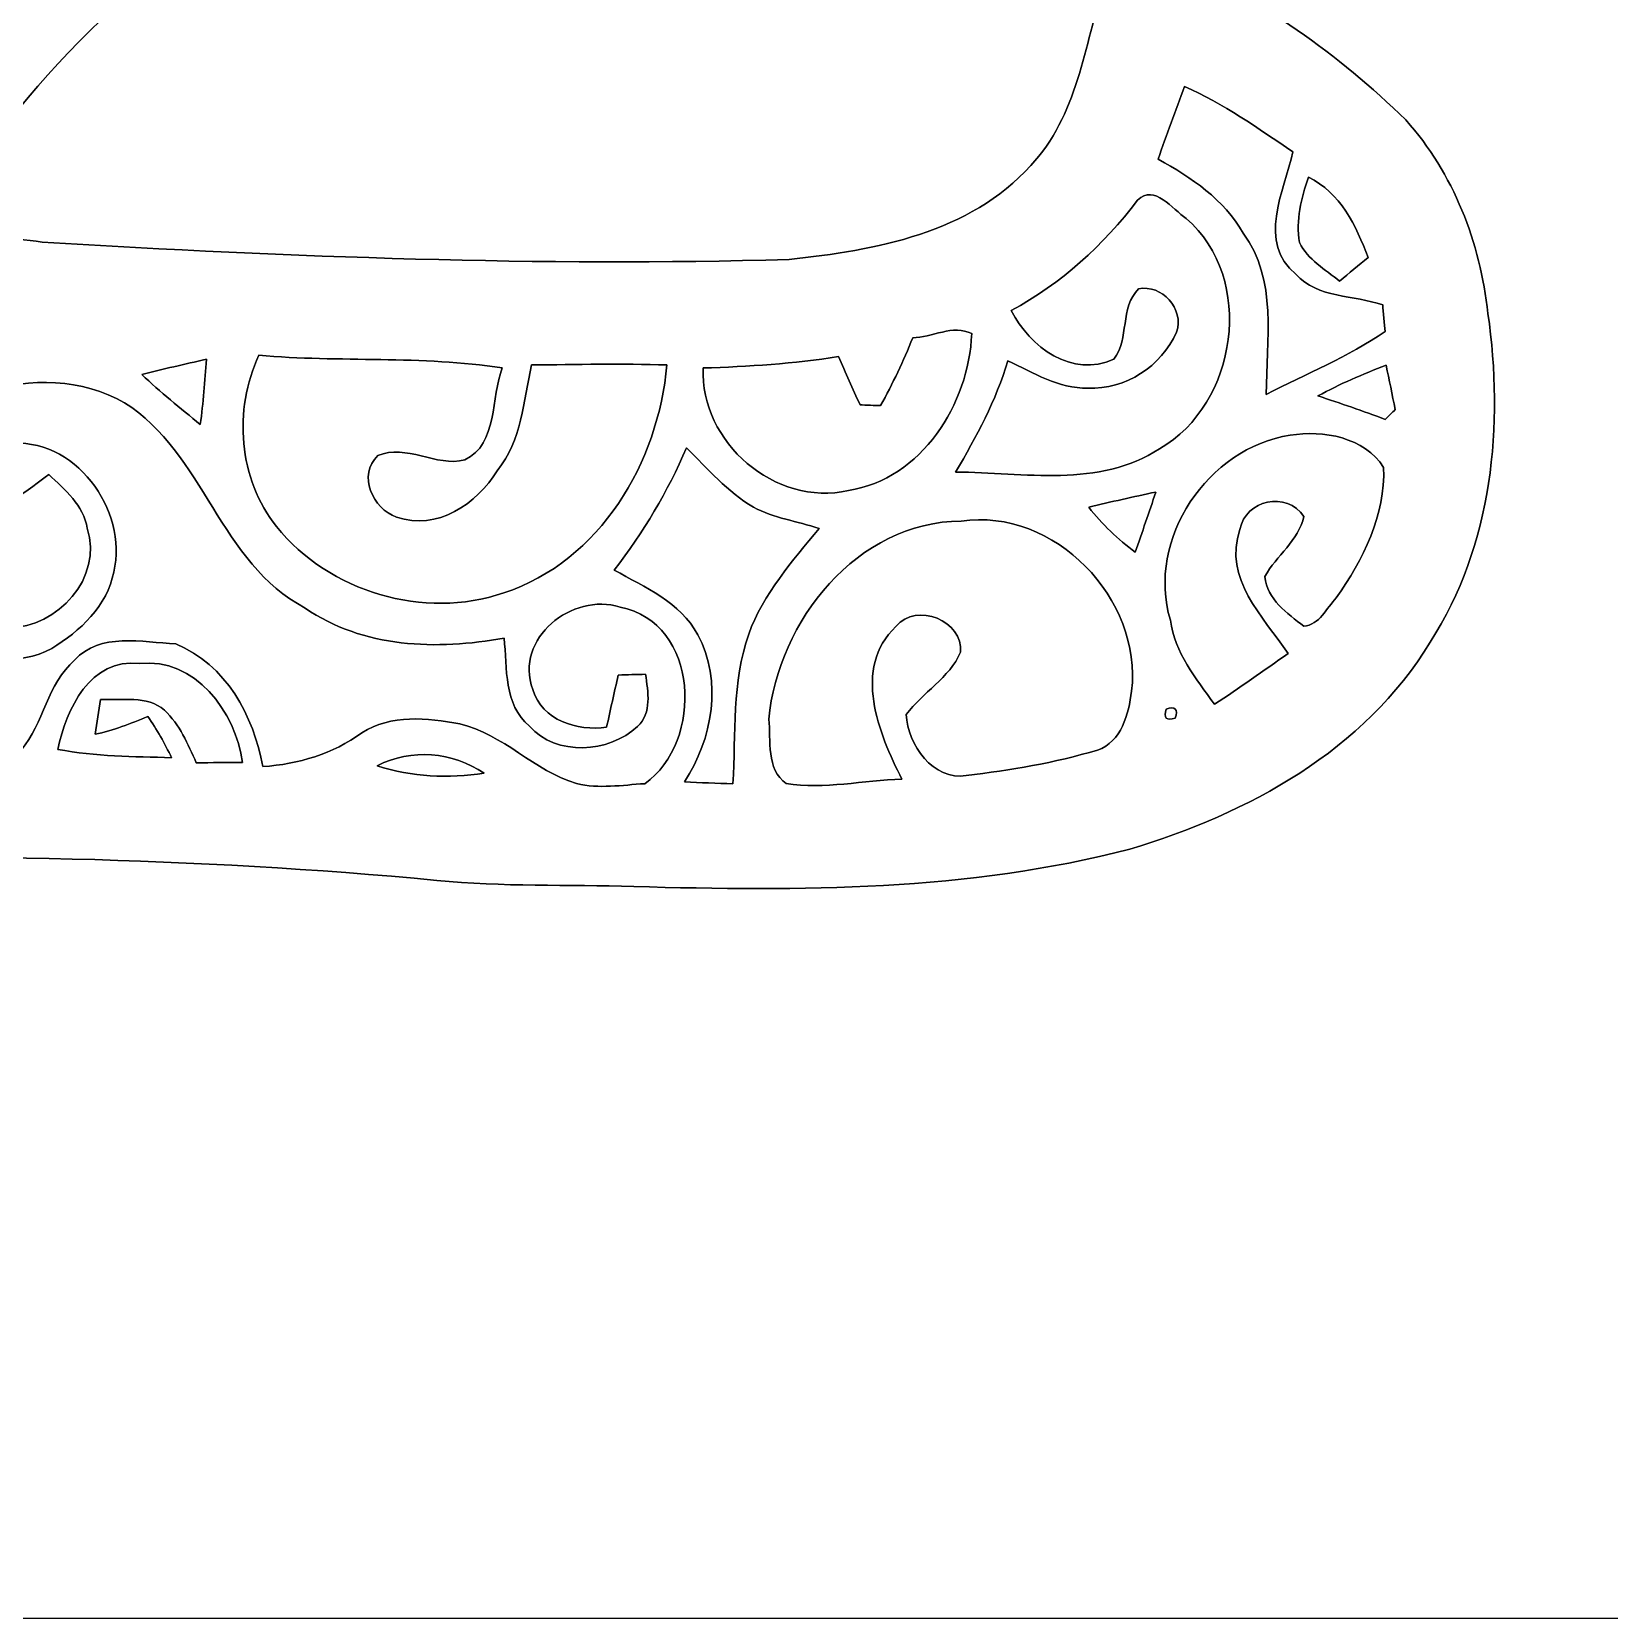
# Model space of a CAD drawing. Header units: centimetres. Extents: x -16.8 to 16.8, y -16.7 to 16.7.
# Drawn here: x -10.09 to 0, y -16.67 to -6.52 of the extents above; entities that cross this region are included whole.
import ezdxf

# ---------------------------------------------------------------- set-up
doc = ezdxf.new("R2010")
doc.units = ezdxf.units.CM
doc.header["$MEASUREMENT"] = 0
doc.layers.add('Layer 1', color=7, linetype='Continuous')

msp = doc.modelspace()

# ---------------------------------------------------------------- linework, layer by layer
at = {"layer": 'Layer 1', "color": 7}
for points, knots in [([(-16.77458, 16.66875), (-16.77458, 16.66875), (16.77458, 16.66875), (16.77458, 16.66875), (16.77458, 16.66875), (16.77458, 16.66875), (16.77458, -16.66875), (16.77458, -16.66875), (16.77458, -16.66875), (16.77458, -16.66875), (-16.77458, -16.66875), (-16.77458, -16.66875), (-16.77458, -16.66875), (-16.77458, -16.66875), (-16.77458, 16.66875), (-16.77458, 16.66875), (-16.77458, 16.66875), (-16.77458, 16.66875), (-16.77458, 16.66875), (-16.77458, 16.66875)], [0, 0, 0, 0, 0.16666667, 0.16666667, 0.16666667, 0.16666667, 0.33333333, 0.33333333, 0.33333333, 0.33333333, 0.5, 0.5, 0.5, 0.5, 0.66666667, 0.66666667, 0.66666667, 0.66666667, 1, 1, 1, 1]), ([(-9.17363, 12.02902), (-11.52701, 11.87521), (-13.87616, 10.7502), (-15.2594, 8.80251), (-15.2594, 8.80251), (-15.95508, 7.87541), (-16.31809, 6.70313), (-16.2627, 5.54531), (-16.2627, 5.54531), (-16.21825, 4.73322), (-16.11207, 3.90878), (-15.78998, 3.15524), (-15.78998, 3.15524), (-15.41427, 2.23696), (-14.74505, 1.43192), (-13.88039, 0.93804), (-13.88039, 0.93804), (-13.28914, 0.58032), (-12.57194, 0.47449), (-11.89108, 0.52917), (-11.89108, 0.52917), (-11.20281, 0.58914), (-10.51348, 0.79587), (-9.94516, 1.19698), (-9.94516, 1.19698), (-9.50948, 1.53564), (-9.10978, 1.94486), (-8.86707, 2.44581), (-8.86707, 2.44581), (-8.53017, 3.10833), (-8.58696, 3.89431), (-8.73407, 4.60058), (-8.73407, 4.60058), (-8.80286, 4.87327), (-8.85261, 5.16749), (-9.03852, 5.38974), (-9.03852, 5.38974), (-9.18457, 5.51815), (-9.42093, 5.43736), (-9.50595, 5.27368), (-9.50595, 5.27368), (-9.79029, 4.91278), (-10.13919, 4.54307), (-10.62002, 4.47887), (-10.62002, 4.47887), (-10.85709, 4.46687), (-11.13931, 4.40478), (-11.34039, 4.57059), (-11.34039, 4.57059), (-11.55982, 4.71946), (-11.6332, 4.99921), (-11.68964, 5.24263), (-11.68964, 5.24263), (-11.83076, 6.60788), (-10.57487, 7.82602), (-9.25548, 7.87365), (-9.25548, 7.87365), (-8.55204, 7.85989), (-7.84719, 7.70643), (-7.21748, 7.38787), (-7.21748, 7.38787), (-6.62164, 7.07672), (-6.06707, 6.63011), (-5.76756, 6.01521), (-5.76756, 6.01521), (-5.55237, 5.62998), (-5.45324, 5.18548), (-5.4804, 4.74486), (-5.4804, 4.74486), (-5.45747, 3.61774), (-5.76862, 2.47474), (-6.41244, 1.54411), (-6.41244, 1.54411), (-6.95466, 0.7306), (-7.59213, -0.02328), (-8.33579, -0.6604), (-8.33579, -0.6604), (-9.01947, -1.28834), (-9.74019, -1.87537), (-10.49126, -2.42147), (-10.49126, -2.42147), (-11.88403, -3.42583), (-13.24116, -4.5085), (-14.34783, -5.83071), (-14.34783, -5.83071), (-14.93696, -6.56484), (-15.47777, -7.35789), (-15.80868, -8.24512), (-15.80868, -8.24512), (-16.08949, -9.023), (-16.2119, -9.85202), (-16.23025, -10.67682), (-16.23025, -10.67682), (-16.22354, -11.02431), (-16.1484, -11.4046), (-15.88664, -11.65331), (-15.88664, -11.65331), (-15.78504, -11.75985), (-15.65734, -11.85721), (-15.50458, -11.86603), (-15.50458, -11.86603), (-14.39228, -11.90096), (-13.27997, -11.84698), (-12.16766, -11.82123), (-12.16766, -11.82123), (-10.6105, -11.77502), (-9.04981, -11.80324), (-7.49794, -11.94964), (-7.49794, -11.94964), (-7.07954, -11.99162), (-6.65798, -11.9761), (-6.23746, -11.98915), (-6.23746, -11.98915), (-5.17772, -12.01808), (-4.09893, -12.01984), (-3.06599, -11.74962), (-3.06599, -11.74962), (-2.31105, -11.52419), (-1.56386, -11.1192), (-1.14512, -10.42564), (-1.14512, -10.42564), (-0.74613, -9.80757), (-0.67275, -9.03746), (-0.77611, -8.32344), (-0.77611, -8.32344), (-0.82409, -7.87188), (-0.9966, -7.42703), (-1.30104, -7.0866), (-1.30104, -7.0866), (-1.73108, -6.66503), (-2.23379, -6.3186), (-2.7746, -6.05578), (-2.7746, -6.05578), (-2.94252, -5.97359), (-3.17288, -6.02686), (-3.23391, -6.21559), (-3.23391, -6.21559), (-3.35386, -6.61247), (-3.40395, -7.06332), (-3.70029, -7.37835), (-3.70029, -7.37835), (-4.08869, -7.80979), (-4.69477, -7.92162), (-5.24439, -7.97842), (-5.24439, -7.97842), (-6.83754, -8.02499), (-8.43209, -7.96219), (-10.02242, -7.86906), (-10.02242, -7.86906), (-10.22491, -7.82849), (-10.4648, -7.86694), (-10.64613, -7.75088), (-10.64613, -7.75088), (-10.18152, -6.81143), (-9.33379, -6.15174), (-8.54534, -5.49557), (-8.54534, -5.49557), (-6.93032, -4.16736), (-5.05636, -3.16971), (-3.55388, -1.70251), (-3.55388, -1.70251), (-2.64054, -0.81809), (-1.8602, 0.22684), (-1.38007, 1.41005), (-1.38007, 1.41005), (-0.9839, 2.44016), (-0.8763, 3.56306), (-0.95356, 4.65808), (-0.95356, 4.65808), (-1.02517, 5.49381), (-1.149, 6.33271), (-1.44921, 7.12011), (-1.44921, 7.12011), (-1.91558, 8.42081), (-2.71674, 9.62378), (-3.82799, 10.45951), (-3.82799, 10.45951), (-5.33435, 11.62897), (-7.28416, 12.13873), (-9.17363, 12.02902), (-9.17363, 12.02902), (-9.17363, 12.02902), (-9.17363, 12.02902), (-9.17363, 12.02902)], [0, 0, 0, 0, 0.0212766, 0.0212766, 0.0212766, 0.0212766, 0.04255319, 0.04255319, 0.04255319, 0.04255319, 0.06382979, 0.06382979, 0.06382979, 0.06382979, 0.08510638, 0.08510638, 0.08510638, 0.08510638, 0.10638298, 0.10638298, 0.10638298, 0.10638298, 0.12765957, 0.12765957, 0.12765957, 0.12765957, 0.14893617, 0.14893617, 0.14893617, 0.14893617, 0.17021277, 0.17021277, 0.17021277, 0.17021277, 0.19148936, 0.19148936, 0.19148936, 0.19148936, 0.21276596, 0.21276596, 0.21276596, 0.21276596, 0.23404255, 0.23404255, 0.23404255, 0.23404255, 0.25531915, 0.25531915, 0.25531915, 0.25531915, 0.27659574, 0.27659574, 0.27659574, 0.27659574, 0.29787234, 0.29787234, 0.29787234, 0.29787234, 0.31914894, 0.31914894, 0.31914894, 0.31914894, 0.34042553, 0.34042553, 0.34042553, 0.34042553, 0.36170213, 0.36170213, 0.36170213, 0.36170213, 0.38297872, 0.38297872, 0.38297872, 0.38297872, 0.40425532, 0.40425532, 0.40425532, 0.40425532, 0.42553191, 0.42553191, 0.42553191, 0.42553191, 0.44680851, 0.44680851, 0.44680851, 0.44680851, 0.46808511, 0.46808511, 0.46808511, 0.46808511, 0.4893617, 0.4893617, 0.4893617, 0.4893617, 0.5106383, 0.5106383, 0.5106383, 0.5106383, 0.53191489, 0.53191489, 0.53191489, 0.53191489, 0.55319149, 0.55319149, 0.55319149, 0.55319149, 0.57446809, 0.57446809, 0.57446809, 0.57446809, 0.59574468, 0.59574468, 0.59574468, 0.59574468, 0.61702128, 0.61702128, 0.61702128, 0.61702128, 0.63829787, 0.63829787, 0.63829787, 0.63829787, 0.65957447, 0.65957447, 0.65957447, 0.65957447, 0.68085106, 0.68085106, 0.68085106, 0.68085106, 0.70212766, 0.70212766, 0.70212766, 0.70212766, 0.72340426, 0.72340426, 0.72340426, 0.72340426, 0.74468085, 0.74468085, 0.74468085, 0.74468085, 0.76595745, 0.76595745, 0.76595745, 0.76595745, 0.78723404, 0.78723404, 0.78723404, 0.78723404, 0.80851064, 0.80851064, 0.80851064, 0.80851064, 0.82978723, 0.82978723, 0.82978723, 0.82978723, 0.85106383, 0.85106383, 0.85106383, 0.85106383, 0.87234043, 0.87234043, 0.87234043, 0.87234043, 0.89361702, 0.89361702, 0.89361702, 0.89361702, 0.91489362, 0.91489362, 0.91489362, 0.91489362, 0.93617021, 0.93617021, 0.93617021, 0.93617021, 0.95744681, 0.95744681, 0.95744681, 0.95744681, 1, 1, 1, 1]), ([(-2.71639, -6.87317), (-2.46733, -6.97936), (-2.2479, -7.14163), (-2.02283, -7.2898), (-2.02283, -7.2898), (-2.08174, -7.54168), (-2.25319, -7.87541), (-2.00413, -8.07191), (-2.00413, -8.07191), (-1.86337, -8.23066), (-1.63407, -8.20455), (-1.44886, -8.26982), (-1.44886, -8.26982), (-1.44498, -8.31215), (-1.43757, -8.39646), (-1.43369, -8.4388), (-1.43369, -8.4388), (-1.67005, -8.60249), (-1.93887, -8.71044), (-2.19357, -8.84202), (-2.19357, -8.84202), (-2.19181, -8.49771), (-2.12055, -8.10507), (-2.34209, -7.81121), (-2.34209, -7.81121), (-2.46309, -7.59319), (-2.67264, -7.45561), (-2.88431, -7.33778), (-2.88431, -7.33778), (-2.83316, -7.18114), (-2.77283, -7.02769), (-2.71639, -6.87317)], [0, 0, 0, 0, 0.11111111, 0.11111111, 0.11111111, 0.11111111, 0.22222222, 0.22222222, 0.22222222, 0.22222222, 0.33333333, 0.33333333, 0.33333333, 0.33333333, 0.44444444, 0.44444444, 0.44444444, 0.44444444, 0.55555556, 0.55555556, 0.55555556, 0.55555556, 0.66666667, 0.66666667, 0.66666667, 0.66666667, 0.77777778, 0.77777778, 0.77777778, 0.77777778, 1, 1, 1, 1]), ([(-3.0166, -7.60024), (-2.90865, -7.49194), (-2.79329, -7.65986), (-2.70581, -7.71596), (-2.70581, -7.71596), (-2.26025, -8.10331), (-2.37737, -8.90094), (-2.87549, -9.18951), (-2.87549, -9.18951), (-3.26214, -9.44033), (-3.74544, -9.34226), (-4.18006, -9.33838), (-4.18006, -9.33838), (-4.04671, -9.1119), (-3.92254, -8.88012), (-3.84563, -8.62718), (-3.84563, -8.62718), (-3.68124, -8.70197), (-3.52249, -8.80639), (-3.3341, -8.8011), (-3.3341, -8.8011), (-3.09351, -8.81415), (-2.86491, -8.6614), (-2.76719, -8.44444), (-2.76719, -8.44444), (-2.71674, -8.29204), (-2.86103, -8.13647), (-3.01025, -8.16645), (-3.01025, -8.16645), (-3.13126, -8.28816), (-3.06811, -8.48501), (-3.16794, -8.61589), (-3.16794, -8.61589), (-3.43394, -8.73901), (-3.70699, -8.53969), (-3.82411, -8.30545), (-3.82411, -8.30545), (-3.50591, -8.13329), (-3.23462, -7.88741), (-3.0166, -7.60024)], [0, 0, 0, 0, 0.09090909, 0.09090909, 0.09090909, 0.09090909, 0.18181818, 0.18181818, 0.18181818, 0.18181818, 0.27272727, 0.27272727, 0.27272727, 0.27272727, 0.36363636, 0.36363636, 0.36363636, 0.36363636, 0.45454545, 0.45454545, 0.45454545, 0.45454545, 0.54545455, 0.54545455, 0.54545455, 0.54545455, 0.63636364, 0.63636364, 0.63636364, 0.63636364, 0.72727273, 0.72727273, 0.72727273, 0.72727273, 0.81818182, 0.81818182, 0.81818182, 0.81818182, 1, 1, 1, 1]), ([(-1.92405, -7.45278), (-1.7205, -7.54874), (-1.61784, -7.76534), (-1.54164, -7.96572), (-1.54164, -7.96572), (-1.60302, -8.01546), (-1.66405, -8.06662), (-1.72473, -8.11742), (-1.72473, -8.11742), (-1.81716, -8.04369), (-1.92687, -7.97948), (-1.98191, -7.87082), (-1.98191, -7.87082), (-2.00589, -7.72689), (-1.96956, -7.58719), (-1.92405, -7.45278)], [0, 0, 0, 0, 0.2, 0.2, 0.2, 0.2, 0.4, 0.4, 0.4, 0.4, 0.6, 0.6, 0.6, 0.6, 1, 1, 1, 1]), ([(-4.45453, -8.47937), (-4.33423, -8.47866), (-4.19559, -8.39117), (-4.07741, -8.45326), (-4.07741, -8.45326), (-4.09504, -8.9027), (-4.39702, -9.38283), (-4.86586, -9.45621), (-4.86586, -9.45621), (-5.33365, -9.5631), (-5.81519, -9.14753), (-5.79508, -8.67269), (-5.79508, -8.67269), (-5.5051, -8.66457), (-5.21511, -8.64447), (-4.92831, -8.59966), (-4.92831, -8.59966), (-4.88421, -8.70232), (-4.84082, -8.80745), (-4.79108, -8.9087), (-4.79108, -8.9087), (-4.75827, -8.90976), (-4.69265, -8.91222), (-4.65984, -8.91364), (-4.65984, -8.91364), (-4.58258, -8.77288), (-4.51379, -8.62824), (-4.45453, -8.47937)], [0, 0, 0, 0, 0.125, 0.125, 0.125, 0.125, 0.25, 0.25, 0.25, 0.25, 0.375, 0.375, 0.375, 0.375, 0.5, 0.5, 0.5, 0.5, 0.625, 0.625, 0.625, 0.625, 0.75, 0.75, 0.75, 0.75, 1, 1, 1, 1]), ([(-9.38565, -8.71361), (-9.24807, -8.67974), (-9.11013, -8.64835), (-8.9722, -8.6173), (-8.9722, -8.6173), (-8.98243, -8.75559), (-8.9916, -8.89564), (-9.011, -9.03358), (-9.011, -9.03358), (-9.13906, -8.93022), (-9.26677, -8.82721), (-9.38565, -8.71361)], [0, 0, 0, 0, 0.25, 0.25, 0.25, 0.25, 0.5, 0.5, 0.5, 0.5, 1, 1, 1, 1]), ([(-8.63741, -8.59155), (-8.11953, -8.63706), (-7.59389, -8.59226), (-7.07954, -8.67269), (-7.07954, -8.67269), (-7.15292, -8.8579), (-7.10565, -9.15917), (-7.31943, -9.26112), (-7.31943, -9.26112), (-7.50253, -9.30769), (-7.69408, -9.15494), (-7.87506, -9.23325), (-7.87506, -9.23325), (-8.007, -9.35531), (-7.90857, -9.5758), (-7.75547, -9.62589), (-7.75547, -9.62589), (-7.49653, -9.71656), (-7.24253, -9.54193), (-7.11129, -9.32956), (-7.11129, -9.32956), (-6.95607, -9.1373), (-6.94302, -8.88471), (-6.89293, -8.65364), (-6.89293, -8.65364), (-6.60435, -8.65046), (-6.31543, -8.64482), (-6.0265, -8.65293), (-6.0265, -8.65293), (-6.08154, -9.27453), (-6.45195, -9.90741), (-7.06967, -10.11096), (-7.06967, -10.11096), (-7.58366, -10.28559), (-8.18409, -10.10708), (-8.52311, -9.68728), (-8.52311, -9.68728), (-8.76829, -9.38248), (-8.79793, -8.94115), (-8.63741, -8.59155)], [0, 0, 0, 0, 0.09090909, 0.09090909, 0.09090909, 0.09090909, 0.18181818, 0.18181818, 0.18181818, 0.18181818, 0.27272727, 0.27272727, 0.27272727, 0.27272727, 0.36363636, 0.36363636, 0.36363636, 0.36363636, 0.45454545, 0.45454545, 0.45454545, 0.45454545, 0.54545455, 0.54545455, 0.54545455, 0.54545455, 0.63636364, 0.63636364, 0.63636364, 0.63636364, 0.72727273, 0.72727273, 0.72727273, 0.72727273, 0.81818182, 0.81818182, 0.81818182, 0.81818182, 1, 1, 1, 1]), ([(-10.38931, -8.83673), (-10.10391, -8.72455), (-9.76348, -8.7436), (-9.49537, -8.89459), (-9.49537, -8.89459), (-8.98701, -9.21561), (-8.88506, -9.92258), (-8.34037, -10.20798), (-8.34037, -10.20798), (-7.96996, -10.46339), (-7.49688, -10.47962), (-7.0679, -10.39989), (-7.0679, -10.39989), (-7.04815, -10.59286), (-7.07108, -10.82534), (-6.90633, -10.96292), (-6.90633, -10.96292), (-6.73523, -11.15766), (-6.39551, -11.13684), (-6.21489, -10.96504), (-6.21489, -10.96504), (-6.12105, -10.87931), (-6.14786, -10.74279), (-6.16338, -10.63166), (-6.16338, -10.63166), (-6.22159, -10.63307), (-6.2798, -10.63484), (-6.33765, -10.63696), (-6.33765, -10.63696), (-6.36376, -10.74702), (-6.3881, -10.85921), (-6.41244, -10.97068), (-6.41244, -10.97068), (-6.60047, -10.99538), (-6.82484, -10.92941), (-6.88481, -10.72868), (-6.88481, -10.72868), (-7.00511, -10.40271), (-6.63187, -10.10497), (-6.32636, -10.20198), (-6.32636, -10.20198), (-5.81978, -10.30146), (-5.78838, -11.06311), (-6.16867, -11.33158), (-6.16867, -11.33158), (-6.31261, -11.33969), (-6.46218, -11.36544), (-6.60435, -11.33087), (-6.60435, -11.33087), (-6.87634, -11.25044), (-7.07249, -11.01337), (-7.35118, -10.94881), (-7.35118, -10.94881), (-7.55862, -10.90859), (-7.7911, -10.88849), (-7.97736, -11.00596), (-7.97736, -11.00596), (-8.16434, -11.14178), (-8.38235, -11.20528), (-8.61131, -11.22221), (-8.61131, -11.22221), (-8.67057, -10.89589), (-8.84555, -10.56922), (-9.16834, -10.43764), (-9.16834, -10.43764), (-9.38001, -10.42635), (-9.65271, -10.36285), (-9.81498, -10.541), (-9.81498, -10.541), (-9.98996, -10.69269), (-10.01254, -10.94422), (-10.15647, -11.11709), (-10.15647, -11.11709), (-10.36532, -11.19893), (-10.60309, -11.1319), (-10.82322, -11.14249), (-10.82322, -11.14249), (-10.73503, -10.93294), (-10.67153, -10.71351), (-10.64754, -10.48667), (-10.64754, -10.48667), (-10.42599, -10.5343), (-10.17164, -10.58228), (-9.96103, -10.46621), (-9.96103, -10.46621), (-9.78076, -10.35756), (-9.60473, -10.19351), (-9.56451, -9.97797), (-9.56451, -9.97797), (-9.46926, -9.57933), (-9.81922, -9.10414), (-10.24467, -9.15811), (-10.24467, -9.15811), (-10.38013, -9.18563), (-10.49161, -9.31192), (-10.41859, -9.46291), (-10.41859, -9.46291), (-10.29794, -9.6453), (-10.10003, -9.43469), (-9.98044, -9.35496), (-9.98044, -9.35496), (-9.87566, -9.44951), (-9.75783, -9.55111), (-9.73349, -9.69821), (-9.73349, -9.69821), (-9.63119, -10.01289), (-9.92399, -10.33321), (-10.23585, -10.33533), (-10.23585, -10.33533), (-10.60168, -10.35932), (-10.93576, -10.01148), (-10.91847, -9.64777), (-10.91847, -9.64777), (-10.9661, -9.29358), (-10.69446, -8.97643), (-10.38931, -8.83673)], [0, 0, 0, 0, 0.03333333, 0.03333333, 0.03333333, 0.03333333, 0.06666667, 0.06666667, 0.06666667, 0.06666667, 0.1, 0.1, 0.1, 0.1, 0.13333333, 0.13333333, 0.13333333, 0.13333333, 0.16666667, 0.16666667, 0.16666667, 0.16666667, 0.2, 0.2, 0.2, 0.2, 0.23333333, 0.23333333, 0.23333333, 0.23333333, 0.26666667, 0.26666667, 0.26666667, 0.26666667, 0.3, 0.3, 0.3, 0.3, 0.33333333, 0.33333333, 0.33333333, 0.33333333, 0.36666667, 0.36666667, 0.36666667, 0.36666667, 0.4, 0.4, 0.4, 0.4, 0.43333333, 0.43333333, 0.43333333, 0.43333333, 0.46666667, 0.46666667, 0.46666667, 0.46666667, 0.5, 0.5, 0.5, 0.5, 0.53333333, 0.53333333, 0.53333333, 0.53333333, 0.56666667, 0.56666667, 0.56666667, 0.56666667, 0.6, 0.6, 0.6, 0.6, 0.63333333, 0.63333333, 0.63333333, 0.63333333, 0.66666667, 0.66666667, 0.66666667, 0.66666667, 0.7, 0.7, 0.7, 0.7, 0.73333333, 0.73333333, 0.73333333, 0.73333333, 0.76666667, 0.76666667, 0.76666667, 0.76666667, 0.8, 0.8, 0.8, 0.8, 0.83333333, 0.83333333, 0.83333333, 0.83333333, 0.86666667, 0.86666667, 0.86666667, 0.86666667, 0.9, 0.9, 0.9, 0.9, 0.93333333, 0.93333333, 0.93333333, 0.93333333, 1, 1, 1, 1]), ([(-1.86337, -8.85119), (-1.72297, -8.77535), (-1.57621, -8.71185), (-1.42699, -8.65505), (-1.42699, -8.65505), (-1.40758, -8.74854), (-1.38853, -8.84343), (-1.36843, -8.93833), (-1.36843, -8.93833), (-1.3903, -8.95914), (-1.41146, -8.98066), (-1.43298, -9.00218), (-1.43298, -9.00218), (-1.57445, -8.9468), (-1.71979, -8.89988), (-1.86337, -8.85119)], [0, 0, 0, 0, 0.2, 0.2, 0.2, 0.2, 0.4, 0.4, 0.4, 0.4, 0.6, 0.6, 0.6, 0.6, 1, 1, 1, 1]), ([(-2.04047, -9.10272), (-1.82915, -9.06815), (-1.56598, -9.11578), (-1.44286, -9.30839), (-1.44286, -9.30839), (-1.43016, -9.61143), (-1.57515, -9.90141), (-1.7466, -10.14271), (-1.7466, -10.14271), (-1.80658, -10.20727), (-1.85455, -10.31628), (-1.95333, -10.32404), (-1.95333, -10.32404), (-2.05846, -10.2429), (-2.1904, -10.15153), (-2.20239, -10.00689), (-2.20239, -10.00689), (-2.12972, -9.87213), (-1.98614, -9.77724), (-1.95333, -9.62201), (-1.95333, -9.62201), (-2.06269, -9.45868), (-2.32728, -9.51583), (-2.36185, -9.70527), (-2.36185, -9.70527), (-2.47015, -10.02101), (-2.21403, -10.26054), (-2.05423, -10.49867), (-2.05423, -10.49867), (-2.21051, -10.60803), (-2.36538, -10.71951), (-2.52518, -10.82357), (-2.52518, -10.82357), (-2.64301, -10.65847), (-2.77989, -10.49408), (-2.80705, -10.28488), (-2.80705, -10.28488), (-2.96263, -9.76595), (-2.56681, -9.18281), (-2.04047, -9.10272)], [0, 0, 0, 0, 0.09090909, 0.09090909, 0.09090909, 0.09090909, 0.18181818, 0.18181818, 0.18181818, 0.18181818, 0.27272727, 0.27272727, 0.27272727, 0.27272727, 0.36363636, 0.36363636, 0.36363636, 0.36363636, 0.45454545, 0.45454545, 0.45454545, 0.45454545, 0.54545455, 0.54545455, 0.54545455, 0.54545455, 0.63636364, 0.63636364, 0.63636364, 0.63636364, 0.72727273, 0.72727273, 0.72727273, 0.72727273, 0.81818182, 0.81818182, 0.81818182, 0.81818182, 1, 1, 1, 1]), ([(-5.90091, -9.18316), (-5.76651, -9.31792), (-5.63845, -9.46397), (-5.4737, -9.56345), (-5.4737, -9.56345), (-5.34211, -9.63119), (-5.19395, -9.65412), (-5.05354, -9.69857), (-5.05354, -9.69857), (-5.22429, -9.90812), (-5.4102, -10.11661), (-5.50369, -10.37484), (-5.50369, -10.37484), (-5.60987, -10.68246), (-5.58624, -11.01196), (-5.60423, -11.33263), (-5.60423, -11.33263), (-5.70865, -11.32664), (-5.81096, -11.32734), (-5.91432, -11.31958), (-5.91432, -11.31958), (-5.73511, -11.04547), (-5.66914, -10.67541), (-5.82895, -10.37837), (-5.82895, -10.37837), (-5.94219, -10.16882), (-6.16691, -10.07639), (-6.36341, -9.96527), (-6.36341, -9.96527), (-6.17679, -9.72467), (-6.02156, -9.46221), (-5.90091, -9.18316)], [0, 0, 0, 0, 0.11111111, 0.11111111, 0.11111111, 0.11111111, 0.22222222, 0.22222222, 0.22222222, 0.22222222, 0.33333333, 0.33333333, 0.33333333, 0.33333333, 0.44444444, 0.44444444, 0.44444444, 0.44444444, 0.55555556, 0.55555556, 0.55555556, 0.55555556, 0.66666667, 0.66666667, 0.66666667, 0.66666667, 0.77777778, 0.77777778, 0.77777778, 0.77777778, 1, 1, 1, 1]), ([(-3.32881, -9.5631), (-3.18664, -9.52888), (-3.04341, -9.49713), (-2.90019, -9.46644), (-2.90019, -9.46644), (-2.94287, -9.5952), (-2.98732, -9.72291), (-3.03142, -9.85167), (-3.03142, -9.85167), (-3.14184, -9.76771), (-3.2445, -9.67317), (-3.32881, -9.5631)], [0, 0, 0, 0, 0.25, 0.25, 0.25, 0.25, 0.5, 0.5, 0.5, 0.5, 1, 1, 1, 1]), ([(-5.37492, -10.91953), (-5.31742, -10.293), (-4.80907, -9.65412), (-4.14443, -9.652), (-4.14443, -9.652), (-3.54824, -9.56486), (-2.9845, -10.14801), (-3.0547, -10.74067), (-3.0547, -10.74067), (-3.07481, -10.8839), (-3.11891, -11.06487), (-3.27343, -11.11638), (-3.27343, -11.11638), (-3.54683, -11.19822), (-3.8294, -11.2455), (-4.11233, -11.27831), (-4.11233, -11.27831), (-4.32118, -11.31605), (-4.48874, -11.07934), (-4.4958, -10.8899), (-4.4958, -10.8899), (-4.39244, -10.74737), (-4.21958, -10.65601), (-4.14867, -10.4902), (-4.14867, -10.4902), (-4.12891, -10.29159), (-4.43124, -10.16529), (-4.56212, -10.3251), (-4.56212, -10.3251), (-4.84293, -10.59568), (-4.67289, -11.00808), (-4.52402, -11.30194), (-4.52402, -11.30194), (-4.76956, -11.31111), (-5.01968, -11.36756), (-5.26415, -11.33016), (-5.26415, -11.33016), (-5.39256, -11.24126), (-5.36152, -11.04971), (-5.37492, -10.91953)], [0, 0, 0, 0, 0.09090909, 0.09090909, 0.09090909, 0.09090909, 0.18181818, 0.18181818, 0.18181818, 0.18181818, 0.27272727, 0.27272727, 0.27272727, 0.27272727, 0.36363636, 0.36363636, 0.36363636, 0.36363636, 0.45454545, 0.45454545, 0.45454545, 0.45454545, 0.54545455, 0.54545455, 0.54545455, 0.54545455, 0.63636364, 0.63636364, 0.63636364, 0.63636364, 0.72727273, 0.72727273, 0.72727273, 0.72727273, 0.81818182, 0.81818182, 0.81818182, 0.81818182, 1, 1, 1, 1]), ([(-9.92117, -11.11179), (-9.87002, -10.85709), (-9.71338, -10.52336), (-9.40047, -10.56358), (-9.40047, -10.56358), (-9.04663, -10.51842), (-8.78134, -10.87579), (-8.74183, -11.19576), (-8.74183, -11.19576), (-8.84026, -11.19611), (-8.93833, -11.19681), (-9.0364, -11.19787), (-9.0364, -11.19787), (-9.09144, -11.07899), (-9.14153, -10.95163), (-9.24066, -10.86167), (-9.24066, -10.86167), (-9.35143, -10.7629), (-9.5123, -10.801), (-9.64883, -10.79253), (-9.64883, -10.79253), (-9.66082, -10.86626), (-9.67281, -10.93999), (-9.6834, -11.01478), (-9.6834, -11.01478), (-9.56628, -10.99185), (-9.45621, -10.94599), (-9.34614, -10.90189), (-9.34614, -10.90189), (-9.28864, -10.9855), (-9.23819, -11.07369), (-9.19409, -11.16542), (-9.19409, -11.16542), (-9.43681, -11.15695), (-9.68199, -11.15871), (-9.92117, -11.11179)], [0, 0, 0, 0, 0.1, 0.1, 0.1, 0.1, 0.2, 0.2, 0.2, 0.2, 0.3, 0.3, 0.3, 0.3, 0.4, 0.4, 0.4, 0.4, 0.5, 0.5, 0.5, 0.5, 0.6, 0.6, 0.6, 0.6, 0.7, 0.7, 0.7, 0.7, 0.8, 0.8, 0.8, 0.8, 1, 1, 1, 1]), ([(-2.83386, -10.85391), (-2.77671, -10.83522), (-2.75696, -10.85462), (-2.7753, -10.91248), (-2.7753, -10.91248), (-2.83281, -10.93047), (-2.85256, -10.91106), (-2.83386, -10.85391)], [0, 0, 0, 0, 0.33333333, 0.33333333, 0.33333333, 0.33333333, 1, 1, 1, 1]), ([(-7.88, -11.21622), (-7.65881, -11.10368), (-7.39951, -11.12873), (-7.19455, -11.26419), (-7.19455, -11.26419), (-7.42315, -11.29771), (-7.66022, -11.29101), (-7.88, -11.21622)], [0, 0, 0, 0, 0.33333333, 0.33333333, 0.33333333, 0.33333333, 1, 1, 1, 1])]:
    msp.add_open_spline(points, degree=3, knots=knots, dxfattribs=at)
at = {"layer": 'Layer 1', "color": 251}
for points, knots in [([(-9.17363, 12.02902), (-7.28416, 12.13873), (-5.33435, 11.62897), (-3.82799, 10.45951), (-3.82799, 10.45951), (-2.71674, 9.62378), (-1.91558, 8.42081), (-1.44921, 7.12011), (-1.44921, 7.12011), (-1.149, 6.33271), (-1.02517, 5.49381), (-0.95356, 4.65808), (-0.95356, 4.65808), (-0.8763, 3.56306), (-0.9839, 2.44016), (-1.38007, 1.41005), (-1.38007, 1.41005), (-1.8602, 0.22684), (-2.64054, -0.81809), (-3.55388, -1.70251), (-3.55388, -1.70251), (-5.05636, -3.16971), (-6.93032, -4.16736), (-8.54534, -5.49557), (-8.54534, -5.49557), (-9.33379, -6.15174), (-10.18152, -6.81143), (-10.64613, -7.75088), (-10.64613, -7.75088), (-10.4648, -7.86694), (-10.22491, -7.82849), (-10.02242, -7.86906), (-10.02242, -7.86906), (-8.43209, -7.96219), (-6.83754, -8.02499), (-5.24439, -7.97842), (-5.24439, -7.97842), (-4.69477, -7.92162), (-4.08869, -7.80979), (-3.70029, -7.37835), (-3.70029, -7.37835), (-3.40395, -7.06332), (-3.35386, -6.61247), (-3.23391, -6.21559), (-3.23391, -6.21559), (-3.17288, -6.02686), (-2.94252, -5.97359), (-2.7746, -6.05578), (-2.7746, -6.05578), (-2.23379, -6.3186), (-1.73108, -6.66503), (-1.30104, -7.0866), (-1.30104, -7.0866), (-0.9966, -7.42703), (-0.82409, -7.87188), (-0.77611, -8.32344), (-0.77611, -8.32344), (-0.67275, -9.03746), (-0.74613, -9.80757), (-1.14512, -10.42564), (-1.14512, -10.42564), (-1.56386, -11.1192), (-2.31105, -11.52419), (-3.06599, -11.74962), (-3.06599, -11.74962), (-4.09893, -12.01984), (-5.17772, -12.01808), (-6.23746, -11.98915), (-6.23746, -11.98915), (-6.65798, -11.9761), (-7.07954, -11.99162), (-7.49794, -11.94964), (-7.49794, -11.94964), (-9.04981, -11.80324), (-10.6105, -11.77502), (-12.16766, -11.82123), (-12.16766, -11.82123), (-13.27997, -11.84698), (-14.39228, -11.90096), (-15.50458, -11.86603), (-15.50458, -11.86603), (-15.65734, -11.85721), (-15.78504, -11.75985), (-15.88664, -11.65331), (-15.88664, -11.65331), (-16.1484, -11.4046), (-16.22354, -11.02431), (-16.23025, -10.67682), (-16.23025, -10.67682), (-16.2119, -9.85202), (-16.08949, -9.023), (-15.80868, -8.24512), (-15.80868, -8.24512), (-15.47777, -7.35789), (-14.93696, -6.56484), (-14.34783, -5.83071), (-14.34783, -5.83071), (-13.24116, -4.5085), (-11.88403, -3.42583), (-10.49126, -2.42147), (-10.49126, -2.42147), (-9.74019, -1.87537), (-9.01947, -1.28834), (-8.33579, -0.6604), (-8.33579, -0.6604), (-7.59213, -0.02328), (-6.95466, 0.7306), (-6.41244, 1.54411), (-6.41244, 1.54411), (-5.76862, 2.47474), (-5.45747, 3.61774), (-5.4804, 4.74486), (-5.4804, 4.74486), (-5.45324, 5.18548), (-5.55237, 5.62998), (-5.76756, 6.01521), (-5.76756, 6.01521), (-6.06707, 6.63011), (-6.62164, 7.07672), (-7.21748, 7.38787), (-7.21748, 7.38787), (-7.84719, 7.70643), (-8.55204, 7.85989), (-9.25548, 7.87365), (-9.25548, 7.87365), (-10.57487, 7.82602), (-11.83076, 6.60788), (-11.68964, 5.24263), (-11.68964, 5.24263), (-11.6332, 4.99921), (-11.55982, 4.71946), (-11.34039, 4.57059), (-11.34039, 4.57059), (-11.13931, 4.40478), (-10.85709, 4.46687), (-10.62002, 4.47887), (-10.62002, 4.47887), (-10.13919, 4.54307), (-9.79029, 4.91278), (-9.50595, 5.27368), (-9.50595, 5.27368), (-9.42093, 5.43736), (-9.18457, 5.51815), (-9.03852, 5.38974), (-9.03852, 5.38974), (-8.85261, 5.16749), (-8.80286, 4.87327), (-8.73407, 4.60058), (-8.73407, 4.60058), (-8.58696, 3.89431), (-8.53017, 3.10833), (-8.86707, 2.44581), (-8.86707, 2.44581), (-9.10978, 1.94486), (-9.50948, 1.53564), (-9.94516, 1.19698), (-9.94516, 1.19698), (-10.51348, 0.79587), (-11.20281, 0.58914), (-11.89108, 0.52917), (-11.89108, 0.52917), (-12.57194, 0.47449), (-13.28914, 0.58032), (-13.88039, 0.93804), (-13.88039, 0.93804), (-14.74505, 1.43192), (-15.41427, 2.23696), (-15.78998, 3.15524), (-15.78998, 3.15524), (-16.11207, 3.90878), (-16.21825, 4.73322), (-16.2627, 5.54531), (-16.2627, 5.54531), (-16.31809, 6.70313), (-15.95508, 7.87541), (-15.2594, 8.80251), (-15.2594, 8.80251), (-13.87616, 10.7502), (-11.52701, 11.87521), (-9.17363, 12.02902), (-9.17363, 12.02902), (-9.17363, 12.02902), (-9.17363, 12.02902), (-9.17363, 12.02902)], [0, 0, 0, 0, 0.0212766, 0.0212766, 0.0212766, 0.0212766, 0.04255319, 0.04255319, 0.04255319, 0.04255319, 0.06382979, 0.06382979, 0.06382979, 0.06382979, 0.08510638, 0.08510638, 0.08510638, 0.08510638, 0.10638298, 0.10638298, 0.10638298, 0.10638298, 0.12765957, 0.12765957, 0.12765957, 0.12765957, 0.14893617, 0.14893617, 0.14893617, 0.14893617, 0.17021277, 0.17021277, 0.17021277, 0.17021277, 0.19148936, 0.19148936, 0.19148936, 0.19148936, 0.21276596, 0.21276596, 0.21276596, 0.21276596, 0.23404255, 0.23404255, 0.23404255, 0.23404255, 0.25531915, 0.25531915, 0.25531915, 0.25531915, 0.27659574, 0.27659574, 0.27659574, 0.27659574, 0.29787234, 0.29787234, 0.29787234, 0.29787234, 0.31914894, 0.31914894, 0.31914894, 0.31914894, 0.34042553, 0.34042553, 0.34042553, 0.34042553, 0.36170213, 0.36170213, 0.36170213, 0.36170213, 0.38297872, 0.38297872, 0.38297872, 0.38297872, 0.40425532, 0.40425532, 0.40425532, 0.40425532, 0.42553191, 0.42553191, 0.42553191, 0.42553191, 0.44680851, 0.44680851, 0.44680851, 0.44680851, 0.46808511, 0.46808511, 0.46808511, 0.46808511, 0.4893617, 0.4893617, 0.4893617, 0.4893617, 0.5106383, 0.5106383, 0.5106383, 0.5106383, 0.53191489, 0.53191489, 0.53191489, 0.53191489, 0.55319149, 0.55319149, 0.55319149, 0.55319149, 0.57446809, 0.57446809, 0.57446809, 0.57446809, 0.59574468, 0.59574468, 0.59574468, 0.59574468, 0.61702128, 0.61702128, 0.61702128, 0.61702128, 0.63829787, 0.63829787, 0.63829787, 0.63829787, 0.65957447, 0.65957447, 0.65957447, 0.65957447, 0.68085106, 0.68085106, 0.68085106, 0.68085106, 0.70212766, 0.70212766, 0.70212766, 0.70212766, 0.72340426, 0.72340426, 0.72340426, 0.72340426, 0.74468085, 0.74468085, 0.74468085, 0.74468085, 0.76595745, 0.76595745, 0.76595745, 0.76595745, 0.78723404, 0.78723404, 0.78723404, 0.78723404, 0.80851064, 0.80851064, 0.80851064, 0.80851064, 0.82978723, 0.82978723, 0.82978723, 0.82978723, 0.85106383, 0.85106383, 0.85106383, 0.85106383, 0.87234043, 0.87234043, 0.87234043, 0.87234043, 0.89361702, 0.89361702, 0.89361702, 0.89361702, 0.91489362, 0.91489362, 0.91489362, 0.91489362, 0.93617021, 0.93617021, 0.93617021, 0.93617021, 0.95744681, 0.95744681, 0.95744681, 0.95744681, 1, 1, 1, 1]), ([(-2.71639, -6.87317), (-2.77283, -7.02769), (-2.83316, -7.18114), (-2.88431, -7.33778), (-2.88431, -7.33778), (-2.67264, -7.45561), (-2.46309, -7.59319), (-2.34209, -7.81121), (-2.34209, -7.81121), (-2.12055, -8.10507), (-2.19181, -8.49771), (-2.19357, -8.84202), (-2.19357, -8.84202), (-1.93887, -8.71044), (-1.67005, -8.60249), (-1.43369, -8.4388), (-1.43369, -8.4388), (-1.43757, -8.39646), (-1.44498, -8.31215), (-1.44886, -8.26982), (-1.44886, -8.26982), (-1.63407, -8.20455), (-1.86337, -8.23066), (-2.00413, -8.07191), (-2.00413, -8.07191), (-2.25319, -7.87541), (-2.08174, -7.54168), (-2.02283, -7.2898), (-2.02283, -7.2898), (-2.2479, -7.14163), (-2.46733, -6.97936), (-2.71639, -6.87317), (-2.71639, -6.87317), (-2.71639, -6.87317), (-2.71639, -6.87317), (-2.71639, -6.87317)], [0, 0, 0, 0, 0.1, 0.1, 0.1, 0.1, 0.2, 0.2, 0.2, 0.2, 0.3, 0.3, 0.3, 0.3, 0.4, 0.4, 0.4, 0.4, 0.5, 0.5, 0.5, 0.5, 0.6, 0.6, 0.6, 0.6, 0.7, 0.7, 0.7, 0.7, 0.8, 0.8, 0.8, 0.8, 1, 1, 1, 1]), ([(-3.0166, -7.60024), (-3.23462, -7.88741), (-3.50591, -8.13329), (-3.82411, -8.30545), (-3.82411, -8.30545), (-3.70699, -8.53969), (-3.43394, -8.73901), (-3.16794, -8.61589), (-3.16794, -8.61589), (-3.06811, -8.48501), (-3.13126, -8.28816), (-3.01025, -8.16645), (-3.01025, -8.16645), (-2.86103, -8.13647), (-2.71674, -8.29204), (-2.76719, -8.44444), (-2.76719, -8.44444), (-2.86491, -8.6614), (-3.09351, -8.81415), (-3.3341, -8.8011), (-3.3341, -8.8011), (-3.52249, -8.80639), (-3.68124, -8.70197), (-3.84563, -8.62718), (-3.84563, -8.62718), (-3.92254, -8.88012), (-4.04671, -9.1119), (-4.18006, -9.33838), (-4.18006, -9.33838), (-3.74544, -9.34226), (-3.26214, -9.44033), (-2.87549, -9.18951), (-2.87549, -9.18951), (-2.37737, -8.90094), (-2.26025, -8.10331), (-2.70581, -7.71596), (-2.70581, -7.71596), (-2.79329, -7.65986), (-2.90865, -7.49194), (-3.0166, -7.60024), (-3.0166, -7.60024), (-3.0166, -7.60024), (-3.0166, -7.60024), (-3.0166, -7.60024)], [0, 0, 0, 0, 0.08333333, 0.08333333, 0.08333333, 0.08333333, 0.16666667, 0.16666667, 0.16666667, 0.16666667, 0.25, 0.25, 0.25, 0.25, 0.33333333, 0.33333333, 0.33333333, 0.33333333, 0.41666667, 0.41666667, 0.41666667, 0.41666667, 0.5, 0.5, 0.5, 0.5, 0.58333333, 0.58333333, 0.58333333, 0.58333333, 0.66666667, 0.66666667, 0.66666667, 0.66666667, 0.75, 0.75, 0.75, 0.75, 0.83333333, 0.83333333, 0.83333333, 0.83333333, 1, 1, 1, 1]), ([(-1.92405, -7.45278), (-1.96956, -7.58719), (-2.00589, -7.72689), (-1.98191, -7.87082), (-1.98191, -7.87082), (-1.92687, -7.97948), (-1.81716, -8.04369), (-1.72473, -8.11742), (-1.72473, -8.11742), (-1.66405, -8.06662), (-1.60302, -8.01546), (-1.54164, -7.96572), (-1.54164, -7.96572), (-1.61784, -7.76534), (-1.7205, -7.54874), (-1.92405, -7.45278), (-1.92405, -7.45278), (-1.92405, -7.45278), (-1.92405, -7.45278), (-1.92405, -7.45278)], [0, 0, 0, 0, 0.16666667, 0.16666667, 0.16666667, 0.16666667, 0.33333333, 0.33333333, 0.33333333, 0.33333333, 0.5, 0.5, 0.5, 0.5, 0.66666667, 0.66666667, 0.66666667, 0.66666667, 1, 1, 1, 1]), ([(-4.45453, -8.47937), (-4.51379, -8.62824), (-4.58258, -8.77288), (-4.65984, -8.91364), (-4.65984, -8.91364), (-4.69265, -8.91222), (-4.75827, -8.90976), (-4.79108, -8.9087), (-4.79108, -8.9087), (-4.84082, -8.80745), (-4.88421, -8.70232), (-4.92831, -8.59966), (-4.92831, -8.59966), (-5.21511, -8.64447), (-5.5051, -8.66457), (-5.79508, -8.67269), (-5.79508, -8.67269), (-5.81519, -9.14753), (-5.33365, -9.5631), (-4.86586, -9.45621), (-4.86586, -9.45621), (-4.39702, -9.38283), (-4.09504, -8.9027), (-4.07741, -8.45326), (-4.07741, -8.45326), (-4.19559, -8.39117), (-4.33423, -8.47866), (-4.45453, -8.47937), (-4.45453, -8.47937), (-4.45453, -8.47937), (-4.45453, -8.47937), (-4.45453, -8.47937)], [0, 0, 0, 0, 0.11111111, 0.11111111, 0.11111111, 0.11111111, 0.22222222, 0.22222222, 0.22222222, 0.22222222, 0.33333333, 0.33333333, 0.33333333, 0.33333333, 0.44444444, 0.44444444, 0.44444444, 0.44444444, 0.55555556, 0.55555556, 0.55555556, 0.55555556, 0.66666667, 0.66666667, 0.66666667, 0.66666667, 0.77777778, 0.77777778, 0.77777778, 0.77777778, 1, 1, 1, 1]), ([(-9.38565, -8.71361), (-9.26677, -8.82721), (-9.13906, -8.93022), (-9.011, -9.03358), (-9.011, -9.03358), (-8.9916, -8.89564), (-8.98243, -8.75559), (-8.9722, -8.6173), (-8.9722, -8.6173), (-9.11013, -8.64835), (-9.24807, -8.67974), (-9.38565, -8.71361), (-9.38565, -8.71361), (-9.38565, -8.71361), (-9.38565, -8.71361), (-9.38565, -8.71361)], [0, 0, 0, 0, 0.2, 0.2, 0.2, 0.2, 0.4, 0.4, 0.4, 0.4, 0.6, 0.6, 0.6, 0.6, 1, 1, 1, 1]), ([(-8.63741, -8.59155), (-8.79793, -8.94115), (-8.76829, -9.38248), (-8.52311, -9.68728), (-8.52311, -9.68728), (-8.18409, -10.10708), (-7.58366, -10.28559), (-7.06967, -10.11096), (-7.06967, -10.11096), (-6.45195, -9.90741), (-6.08154, -9.27453), (-6.0265, -8.65293), (-6.0265, -8.65293), (-6.31543, -8.64482), (-6.60435, -8.65046), (-6.89293, -8.65364), (-6.89293, -8.65364), (-6.94302, -8.88471), (-6.95607, -9.1373), (-7.11129, -9.32956), (-7.11129, -9.32956), (-7.24253, -9.54193), (-7.49653, -9.71656), (-7.75547, -9.62589), (-7.75547, -9.62589), (-7.90857, -9.5758), (-8.007, -9.35531), (-7.87506, -9.23325), (-7.87506, -9.23325), (-7.69408, -9.15494), (-7.50253, -9.30769), (-7.31943, -9.26112), (-7.31943, -9.26112), (-7.10565, -9.15917), (-7.15292, -8.8579), (-7.07954, -8.67269), (-7.07954, -8.67269), (-7.59389, -8.59226), (-8.11953, -8.63706), (-8.63741, -8.59155), (-8.63741, -8.59155), (-8.63741, -8.59155), (-8.63741, -8.59155), (-8.63741, -8.59155)], [0, 0, 0, 0, 0.08333333, 0.08333333, 0.08333333, 0.08333333, 0.16666667, 0.16666667, 0.16666667, 0.16666667, 0.25, 0.25, 0.25, 0.25, 0.33333333, 0.33333333, 0.33333333, 0.33333333, 0.41666667, 0.41666667, 0.41666667, 0.41666667, 0.5, 0.5, 0.5, 0.5, 0.58333333, 0.58333333, 0.58333333, 0.58333333, 0.66666667, 0.66666667, 0.66666667, 0.66666667, 0.75, 0.75, 0.75, 0.75, 0.83333333, 0.83333333, 0.83333333, 0.83333333, 1, 1, 1, 1]), ([(-10.38931, -8.83673), (-10.69446, -8.97643), (-10.9661, -9.29358), (-10.91847, -9.64777), (-10.91847, -9.64777), (-10.93576, -10.01148), (-10.60168, -10.35932), (-10.23585, -10.33533), (-10.23585, -10.33533), (-9.92399, -10.33321), (-9.63119, -10.01289), (-9.73349, -9.69821), (-9.73349, -9.69821), (-9.75783, -9.55111), (-9.87566, -9.44951), (-9.98044, -9.35496), (-9.98044, -9.35496), (-10.10003, -9.43469), (-10.29794, -9.6453), (-10.41859, -9.46291), (-10.41859, -9.46291), (-10.49161, -9.31192), (-10.38013, -9.18563), (-10.24467, -9.15811), (-10.24467, -9.15811), (-9.81922, -9.10414), (-9.46926, -9.57933), (-9.56451, -9.97797), (-9.56451, -9.97797), (-9.60473, -10.19351), (-9.78076, -10.35756), (-9.96103, -10.46621), (-9.96103, -10.46621), (-10.17164, -10.58228), (-10.42599, -10.5343), (-10.64754, -10.48667), (-10.64754, -10.48667), (-10.67153, -10.71351), (-10.73503, -10.93294), (-10.82322, -11.14249), (-10.82322, -11.14249), (-10.60309, -11.1319), (-10.36532, -11.19893), (-10.15647, -11.11709), (-10.15647, -11.11709), (-10.01254, -10.94422), (-9.98996, -10.69269), (-9.81498, -10.541), (-9.81498, -10.541), (-9.65271, -10.36285), (-9.38001, -10.42635), (-9.16834, -10.43764), (-9.16834, -10.43764), (-8.84555, -10.56922), (-8.67057, -10.89589), (-8.61131, -11.22221), (-8.61131, -11.22221), (-8.38235, -11.20528), (-8.16434, -11.14178), (-7.97736, -11.00596), (-7.97736, -11.00596), (-7.7911, -10.88849), (-7.55862, -10.90859), (-7.35118, -10.94881), (-7.35118, -10.94881), (-7.07249, -11.01337), (-6.87634, -11.25044), (-6.60435, -11.33087), (-6.60435, -11.33087), (-6.46218, -11.36544), (-6.31261, -11.33969), (-6.16867, -11.33158), (-6.16867, -11.33158), (-5.78838, -11.06311), (-5.81978, -10.30146), (-6.32636, -10.20198), (-6.32636, -10.20198), (-6.63187, -10.10497), (-7.00511, -10.40271), (-6.88481, -10.72868), (-6.88481, -10.72868), (-6.82484, -10.92941), (-6.60047, -10.99538), (-6.41244, -10.97068), (-6.41244, -10.97068), (-6.3881, -10.85921), (-6.36376, -10.74702), (-6.33765, -10.63696), (-6.33765, -10.63696), (-6.2798, -10.63484), (-6.22159, -10.63307), (-6.16338, -10.63166), (-6.16338, -10.63166), (-6.14786, -10.74279), (-6.12105, -10.87931), (-6.21489, -10.96504), (-6.21489, -10.96504), (-6.39551, -11.13684), (-6.73523, -11.15766), (-6.90633, -10.96292), (-6.90633, -10.96292), (-7.07108, -10.82534), (-7.04815, -10.59286), (-7.0679, -10.39989), (-7.0679, -10.39989), (-7.49688, -10.47962), (-7.96996, -10.46339), (-8.34037, -10.20798), (-8.34037, -10.20798), (-8.88506, -9.92258), (-8.98701, -9.21561), (-9.49537, -8.89459), (-9.49537, -8.89459), (-9.76348, -8.7436), (-10.10391, -8.72455), (-10.38931, -8.83673), (-10.38931, -8.83673), (-10.38931, -8.83673), (-10.38931, -8.83673), (-10.38931, -8.83673)], [0, 0, 0, 0, 0.03225806, 0.03225806, 0.03225806, 0.03225806, 0.06451613, 0.06451613, 0.06451613, 0.06451613, 0.09677419, 0.09677419, 0.09677419, 0.09677419, 0.12903226, 0.12903226, 0.12903226, 0.12903226, 0.16129032, 0.16129032, 0.16129032, 0.16129032, 0.19354839, 0.19354839, 0.19354839, 0.19354839, 0.22580645, 0.22580645, 0.22580645, 0.22580645, 0.25806452, 0.25806452, 0.25806452, 0.25806452, 0.29032258, 0.29032258, 0.29032258, 0.29032258, 0.32258065, 0.32258065, 0.32258065, 0.32258065, 0.35483871, 0.35483871, 0.35483871, 0.35483871, 0.38709677, 0.38709677, 0.38709677, 0.38709677, 0.41935484, 0.41935484, 0.41935484, 0.41935484, 0.4516129, 0.4516129, 0.4516129, 0.4516129, 0.48387097, 0.48387097, 0.48387097, 0.48387097, 0.51612903, 0.51612903, 0.51612903, 0.51612903, 0.5483871, 0.5483871, 0.5483871, 0.5483871, 0.58064516, 0.58064516, 0.58064516, 0.58064516, 0.61290323, 0.61290323, 0.61290323, 0.61290323, 0.64516129, 0.64516129, 0.64516129, 0.64516129, 0.67741935, 0.67741935, 0.67741935, 0.67741935, 0.70967742, 0.70967742, 0.70967742, 0.70967742, 0.74193548, 0.74193548, 0.74193548, 0.74193548, 0.77419355, 0.77419355, 0.77419355, 0.77419355, 0.80645161, 0.80645161, 0.80645161, 0.80645161, 0.83870968, 0.83870968, 0.83870968, 0.83870968, 0.87096774, 0.87096774, 0.87096774, 0.87096774, 0.90322581, 0.90322581, 0.90322581, 0.90322581, 0.93548387, 0.93548387, 0.93548387, 0.93548387, 1, 1, 1, 1]), ([(-1.86337, -8.85119), (-1.71979, -8.89988), (-1.57445, -8.9468), (-1.43298, -9.00218), (-1.43298, -9.00218), (-1.41146, -8.98066), (-1.3903, -8.95914), (-1.36843, -8.93833), (-1.36843, -8.93833), (-1.38853, -8.84343), (-1.40758, -8.74854), (-1.42699, -8.65505), (-1.42699, -8.65505), (-1.57621, -8.71185), (-1.72297, -8.77535), (-1.86337, -8.85119), (-1.86337, -8.85119), (-1.86337, -8.85119), (-1.86337, -8.85119), (-1.86337, -8.85119)], [0, 0, 0, 0, 0.16666667, 0.16666667, 0.16666667, 0.16666667, 0.33333333, 0.33333333, 0.33333333, 0.33333333, 0.5, 0.5, 0.5, 0.5, 0.66666667, 0.66666667, 0.66666667, 0.66666667, 1, 1, 1, 1]), ([(-2.04047, -9.10272), (-2.56681, -9.18281), (-2.96263, -9.76595), (-2.80705, -10.28488), (-2.80705, -10.28488), (-2.77989, -10.49408), (-2.64301, -10.65847), (-2.52518, -10.82357), (-2.52518, -10.82357), (-2.36538, -10.71951), (-2.21051, -10.60803), (-2.05423, -10.49867), (-2.05423, -10.49867), (-2.21403, -10.26054), (-2.47015, -10.02101), (-2.36185, -9.70527), (-2.36185, -9.70527), (-2.32728, -9.51583), (-2.06269, -9.45868), (-1.95333, -9.62201), (-1.95333, -9.62201), (-1.98614, -9.77724), (-2.12972, -9.87213), (-2.20239, -10.00689), (-2.20239, -10.00689), (-2.1904, -10.15153), (-2.05846, -10.2429), (-1.95333, -10.32404), (-1.95333, -10.32404), (-1.85455, -10.31628), (-1.80658, -10.20727), (-1.7466, -10.14271), (-1.7466, -10.14271), (-1.57515, -9.90141), (-1.43016, -9.61143), (-1.44286, -9.30839), (-1.44286, -9.30839), (-1.56598, -9.11578), (-1.82915, -9.06815), (-2.04047, -9.10272), (-2.04047, -9.10272), (-2.04047, -9.10272), (-2.04047, -9.10272), (-2.04047, -9.10272)], [0, 0, 0, 0, 0.08333333, 0.08333333, 0.08333333, 0.08333333, 0.16666667, 0.16666667, 0.16666667, 0.16666667, 0.25, 0.25, 0.25, 0.25, 0.33333333, 0.33333333, 0.33333333, 0.33333333, 0.41666667, 0.41666667, 0.41666667, 0.41666667, 0.5, 0.5, 0.5, 0.5, 0.58333333, 0.58333333, 0.58333333, 0.58333333, 0.66666667, 0.66666667, 0.66666667, 0.66666667, 0.75, 0.75, 0.75, 0.75, 0.83333333, 0.83333333, 0.83333333, 0.83333333, 1, 1, 1, 1]), ([(-5.90091, -9.18316), (-6.02156, -9.46221), (-6.17679, -9.72467), (-6.36341, -9.96527), (-6.36341, -9.96527), (-6.16691, -10.07639), (-5.94219, -10.16882), (-5.82895, -10.37837), (-5.82895, -10.37837), (-5.66914, -10.67541), (-5.73511, -11.04547), (-5.91432, -11.31958), (-5.91432, -11.31958), (-5.81096, -11.32734), (-5.70865, -11.32664), (-5.60423, -11.33263), (-5.60423, -11.33263), (-5.58624, -11.01196), (-5.60987, -10.68246), (-5.50369, -10.37484), (-5.50369, -10.37484), (-5.4102, -10.11661), (-5.22429, -9.90812), (-5.05354, -9.69857), (-5.05354, -9.69857), (-5.19395, -9.65412), (-5.34211, -9.63119), (-5.4737, -9.56345), (-5.4737, -9.56345), (-5.63845, -9.46397), (-5.76651, -9.31792), (-5.90091, -9.18316), (-5.90091, -9.18316), (-5.90091, -9.18316), (-5.90091, -9.18316), (-5.90091, -9.18316)], [0, 0, 0, 0, 0.1, 0.1, 0.1, 0.1, 0.2, 0.2, 0.2, 0.2, 0.3, 0.3, 0.3, 0.3, 0.4, 0.4, 0.4, 0.4, 0.5, 0.5, 0.5, 0.5, 0.6, 0.6, 0.6, 0.6, 0.7, 0.7, 0.7, 0.7, 0.8, 0.8, 0.8, 0.8, 1, 1, 1, 1]), ([(-3.32881, -9.5631), (-3.2445, -9.67317), (-3.14184, -9.76771), (-3.03142, -9.85167), (-3.03142, -9.85167), (-2.98732, -9.72291), (-2.94287, -9.5952), (-2.90019, -9.46644), (-2.90019, -9.46644), (-3.04341, -9.49713), (-3.18664, -9.52888), (-3.32881, -9.5631), (-3.32881, -9.5631), (-3.32881, -9.5631), (-3.32881, -9.5631), (-3.32881, -9.5631)], [0, 0, 0, 0, 0.2, 0.2, 0.2, 0.2, 0.4, 0.4, 0.4, 0.4, 0.6, 0.6, 0.6, 0.6, 1, 1, 1, 1]), ([(-5.37492, -10.91953), (-5.36152, -11.04971), (-5.39256, -11.24126), (-5.26415, -11.33016), (-5.26415, -11.33016), (-5.01968, -11.36756), (-4.76956, -11.31111), (-4.52402, -11.30194), (-4.52402, -11.30194), (-4.67289, -11.00808), (-4.84293, -10.59568), (-4.56212, -10.3251), (-4.56212, -10.3251), (-4.43124, -10.16529), (-4.12891, -10.29159), (-4.14867, -10.4902), (-4.14867, -10.4902), (-4.21958, -10.65601), (-4.39244, -10.74737), (-4.4958, -10.8899), (-4.4958, -10.8899), (-4.48874, -11.07934), (-4.32118, -11.31605), (-4.11233, -11.27831), (-4.11233, -11.27831), (-3.8294, -11.2455), (-3.54683, -11.19822), (-3.27343, -11.11638), (-3.27343, -11.11638), (-3.11891, -11.06487), (-3.07481, -10.8839), (-3.0547, -10.74067), (-3.0547, -10.74067), (-2.9845, -10.14801), (-3.54824, -9.56486), (-4.14443, -9.652), (-4.14443, -9.652), (-4.80907, -9.65412), (-5.31742, -10.293), (-5.37492, -10.91953), (-5.37492, -10.91953), (-5.37492, -10.91953), (-5.37492, -10.91953), (-5.37492, -10.91953)], [0, 0, 0, 0, 0.08333333, 0.08333333, 0.08333333, 0.08333333, 0.16666667, 0.16666667, 0.16666667, 0.16666667, 0.25, 0.25, 0.25, 0.25, 0.33333333, 0.33333333, 0.33333333, 0.33333333, 0.41666667, 0.41666667, 0.41666667, 0.41666667, 0.5, 0.5, 0.5, 0.5, 0.58333333, 0.58333333, 0.58333333, 0.58333333, 0.66666667, 0.66666667, 0.66666667, 0.66666667, 0.75, 0.75, 0.75, 0.75, 0.83333333, 0.83333333, 0.83333333, 0.83333333, 1, 1, 1, 1]), ([(-9.92117, -11.11179), (-9.68199, -11.15871), (-9.43681, -11.15695), (-9.19409, -11.16542), (-9.19409, -11.16542), (-9.23819, -11.07369), (-9.28864, -10.9855), (-9.34614, -10.90189), (-9.34614, -10.90189), (-9.45621, -10.94599), (-9.56628, -10.99185), (-9.6834, -11.01478), (-9.6834, -11.01478), (-9.67281, -10.93999), (-9.66082, -10.86626), (-9.64883, -10.79253), (-9.64883, -10.79253), (-9.5123, -10.801), (-9.35143, -10.7629), (-9.24066, -10.86167), (-9.24066, -10.86167), (-9.14153, -10.95163), (-9.09144, -11.07899), (-9.0364, -11.19787), (-9.0364, -11.19787), (-8.93833, -11.19681), (-8.84026, -11.19611), (-8.74183, -11.19576), (-8.74183, -11.19576), (-8.78134, -10.87579), (-9.04663, -10.51842), (-9.40047, -10.56358), (-9.40047, -10.56358), (-9.71338, -10.52336), (-9.87002, -10.85709), (-9.92117, -11.11179), (-9.92117, -11.11179), (-9.92117, -11.11179), (-9.92117, -11.11179), (-9.92117, -11.11179)], [0, 0, 0, 0, 0.09090909, 0.09090909, 0.09090909, 0.09090909, 0.18181818, 0.18181818, 0.18181818, 0.18181818, 0.27272727, 0.27272727, 0.27272727, 0.27272727, 0.36363636, 0.36363636, 0.36363636, 0.36363636, 0.45454545, 0.45454545, 0.45454545, 0.45454545, 0.54545455, 0.54545455, 0.54545455, 0.54545455, 0.63636364, 0.63636364, 0.63636364, 0.63636364, 0.72727273, 0.72727273, 0.72727273, 0.72727273, 0.81818182, 0.81818182, 0.81818182, 0.81818182, 1, 1, 1, 1]), ([(-2.83386, -10.85391), (-2.85256, -10.91106), (-2.83281, -10.93047), (-2.7753, -10.91248), (-2.7753, -10.91248), (-2.75696, -10.85462), (-2.77671, -10.83522), (-2.83386, -10.85391), (-2.83386, -10.85391), (-2.83386, -10.85391), (-2.83386, -10.85391), (-2.83386, -10.85391)], [0, 0, 0, 0, 0.25, 0.25, 0.25, 0.25, 0.5, 0.5, 0.5, 0.5, 1, 1, 1, 1]), ([(-7.88, -11.21622), (-7.66022, -11.29101), (-7.42315, -11.29771), (-7.19455, -11.26419), (-7.19455, -11.26419), (-7.39951, -11.12873), (-7.65881, -11.10368), (-7.88, -11.21622)], [0, 0, 0, 0, 0.33333333, 0.33333333, 0.33333333, 0.33333333, 1, 1, 1, 1])]:
    msp.add_open_spline(points, degree=3, knots=knots, dxfattribs=at)

doc.saveas('drawing.dxf')
